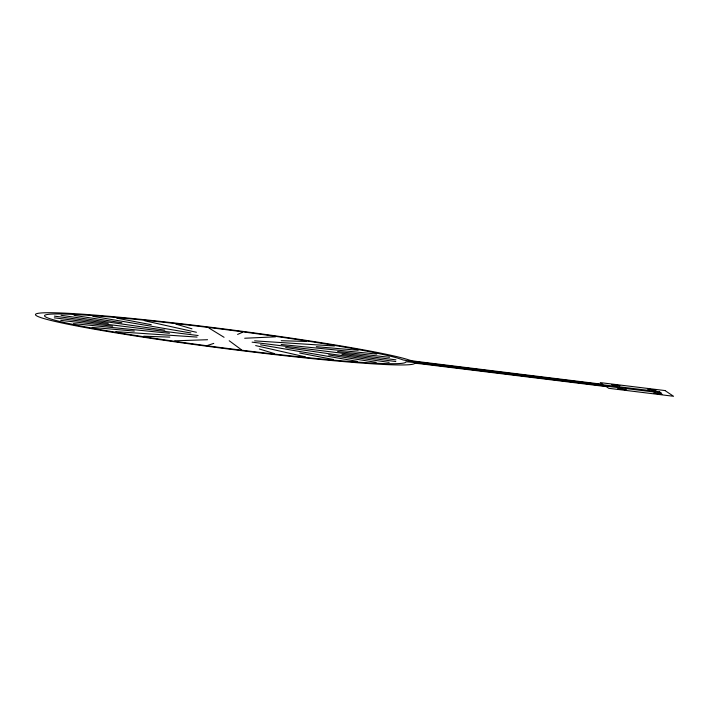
<?xml version="1.0" encoding="UTF-8"?>
<svg xmlns="http://www.w3.org/2000/svg" width="709" height="709" viewBox="0 0 709 709"><rect width="100%" height="100%" fill="white"/><g stroke="black" fill="none" stroke-linecap="round" stroke-linejoin="round"><path stroke-width="1.06" d="M611.787 384.65L619.914 385.687L611.787 384.659M655.852 390.136L647.769 389.099L655.878 390.11M237.577 334.426L242.513 332.282M207.702 345.398L213.755 343.395M244.685 338.246L275.491 336.837M174.733 340.834L207.551 339.717M281.234 340.71L306.518 341.472M143.697 336.208L169.823 337.103M254.611 340.852L334.426 346.01M115.789 331.67L197.058 337.076M316.329 346.692L358.134 350.264M92.09 327.416L134.293 331.059M281.181 344.503L376.727 354.075M73.497 323.596L169.451 333.274M60.726 320.371L112.669 326.211M337.617 351.487L389.498 357.309M54.274 317.845L198.139 335.525M252.085 342.155L395.941 359.835M54.389 316.134L108.317 323.295M341.933 354.376L395.826 361.546M61.071 315.292L164.798 330.155M285.674 347.507L389.152 362.388M74.046 315.354L121.904 322.772M328.622 354.917L376.169 362.326M92.835 316.32L190.889 332.955M260.531 344.804L357.389 361.36M116.701 318.146L151.301 324.713M299.659 353.029L333.522 359.534M144.733 320.778L196.428 332.273M255.657 345.593L305.482 356.902M175.859 324.093L191.944 328.808M259.343 348.988L274.365 353.587M208.871 327.983L224.062 337.307M229.193 340.737L241.344 349.697M617.964 388.754L626.065 389.808L617.964 388.754M653.928 393.167L662.029 394.239L653.982 393.158M665.007 390.562L600.266 382.612L602.836 384.322L419.365 361.776A9.102 0.461 7.3 0 1 409.713 360.19A191.208 9.678 7.3 0 0 108.229 316.223A191.208 9.678 7.3 0 0 138.459 336.447A191.208 9.678 7.3 0 0 414.605 363.46A9.102 0.461 7.3 0 1 422.777 364.063L606.248 386.609L608.809 388.319L673.55 396.278L665.007 390.562M659.432 391.74L412.213 361.368A9.102 0.461 7.3 0 1 402.49 359.747A182.107 9.217 7.3 0 0 115.771 317.472A182.107 9.217 7.3 0 0 144.813 336.899A182.107 9.217 7.3 0 0 405.743 361.927A9.102 0.461 7.3 0 1 413.923 362.512L661.143 392.883L659.432 391.74"/></g></svg>
